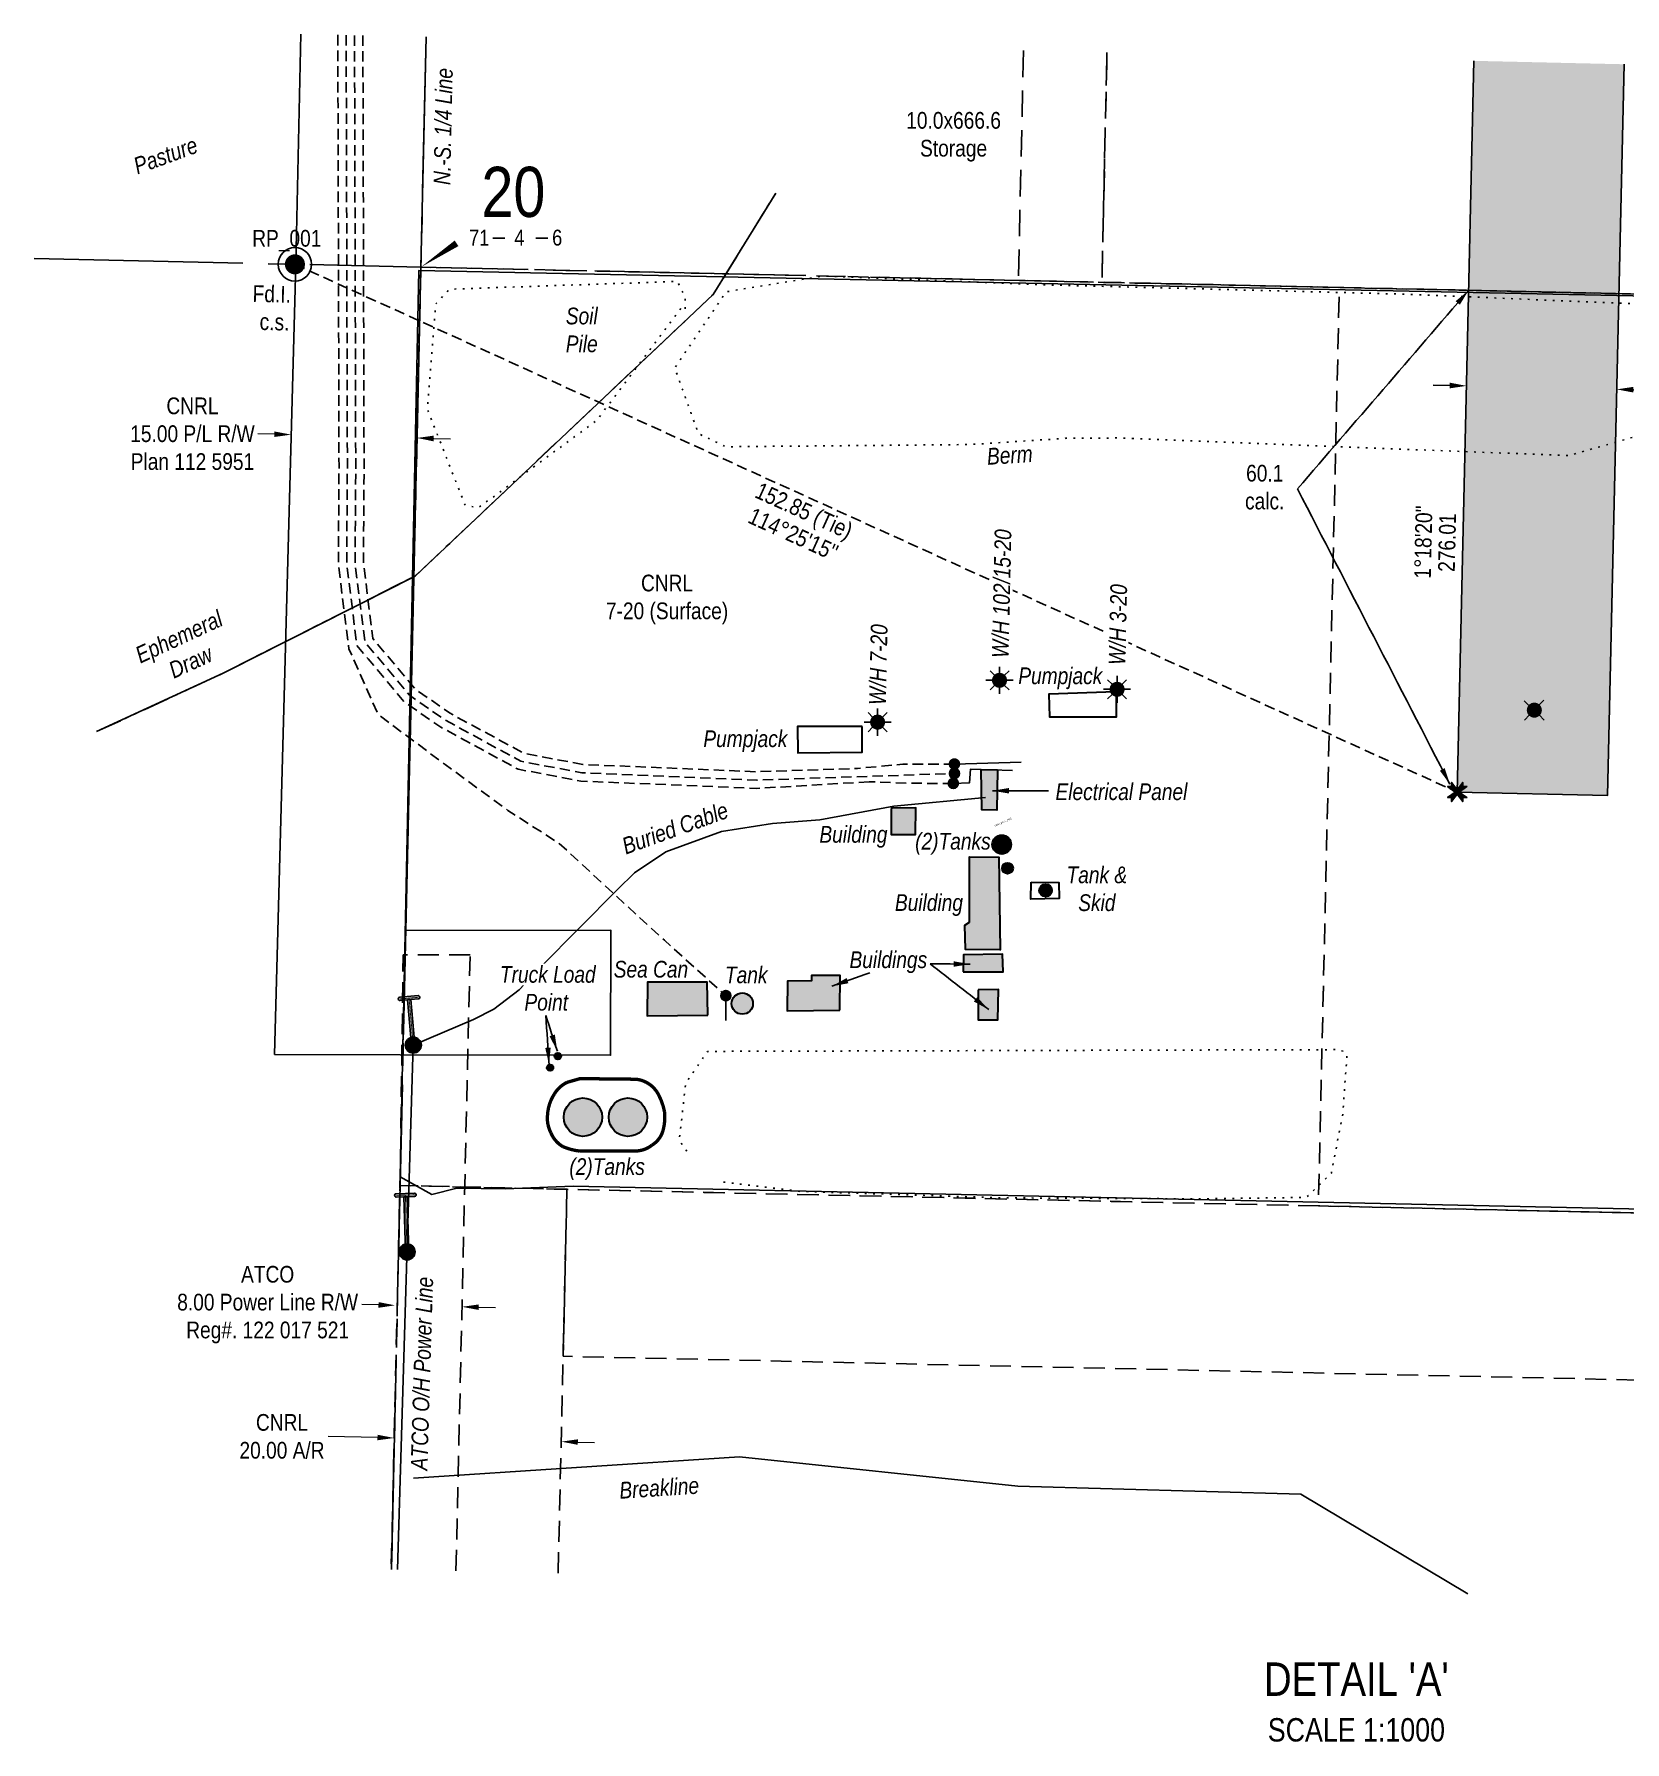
# Model space of a CAD drawing. Extents: x 397736 to 405633, y 6113180 to 6118658.
# Drawn here: x 401257 to 402209, y 6113509 to 6114531 of the extents above; entities that cross this region are included whole.
import ezdxf
from ezdxf.enums import TextEntityAlignment as Align

# ---------------------------------------------------------------- set-up
doc = ezdxf.new("R2010")
doc.units = 0
doc.header["$LTSCALE"] = 5
doc.header["$PDSIZE"] = 0.5
for name, pattern in [('foc-ACCESSROAD', [3.75, 2.5, -1.25]), ('foc-FLOWLINE', [3.75, 2.5, -1.25]), ('foc-QUARTERLINE', [33, 25, -3, 2, -3]), ('foc-TIELINE', [1.875, 1.25, -0.625]), ('foc-TOPO', [1, 0.2, -0.8]), ('foc-TOPO-ephemeral', [6.25, 3.125, -0.625, 0.625, -0.625, 0.625, -0.625]), ('HIDDEN2', [4.7625, 3.175, -1.5875]), ('UG_PIPE', [1.875, 1.25, -0.625])]:
    doc.linetypes.add(name, pattern=pattern)
doc.layers.get('Defpoints').update_dxf_attribs({"color": 9})
for name, color, linetype in [('10', 1, 'Continuous'), ('35', 37, 'Continuous'), ('9', 3, 'Continuous'), ('AS-CABLE', 224, 'foc-CABLE'), ('AS-FENCE', 48, 'foc-FENCE'), ('AS-PIPE-UG', 44, 'UG_PIPE'), ('AS-POWER', 104, 'foc-POWER'), ('AS-POWER-EXISTING-ANC', 72, 'Continuous'), ('AS-POWER-EXISTING-PP', 72, 'Continuous'), ('AS-SYMBOL', 7, 'Continuous'), ('C-AR', 13, 'foc-ACCESSROAD'), ('C-RW', 13, 'Continuous'), ('C-WS', 13, 'foc-ACCESSROAD'), ('C-WS-S', 8, 'Continuous'), ('DETAIL-T', 7, 'Continuous'), ('F-EZE', 190, 'foc-FLOWLINE'), ('L-BD', 7, 'Continuous'), ('L-BD1', 253, 'Continuous'), ('L-MON', 1, 'Continuous'), ('L-MON-T', 1, 'Continuous'), ('L-SECLBL', 7, 'Continuous'), ('L-SECQ', 8, 'foc-QUARTERLINE'), ('L-TIE', 7, 'foc-TIELINE'), ('P-PROPOSED', 10, 'Continuous'), ('P-PROPOSED-H', 21, 'Continuous'), ('P-TXT', 4, 'Continuous'), ('T-DRAW', 143, 'foc-TOPO-ephemeral'), ('T-EXISTING RTF', 220, 'HIDDEN2'), ('T-EXISTING RTF-T', 220, 'Continuous'), ('T-GENERAL', 48, 'foc-TOPO'), ('T-SLOPE', 48, 'Continuous'), ('T-WATER', 160, 'Continuous')]:
    doc.layers.add(name, color=color, linetype=linetype)
doc.layers.add('AS-PIPE-AG', color=7, linetype='Continuous', true_color=0x7d00fa)
doc.layers.add('AS-STRUCTURE-H', color=7, linetype='Continuous', true_color=0xa8a8a8)
doc.layers.add('AS-STRUCTURE', color=7, linetype='Continuous', lineweight=30, true_color=0x595959)
for name, color, linetype, lineweight in [('C-AR-T', 13, 'Continuous', 9), ('C-RW-T', 13, 'Continuous', 9), ('C-WS-T', 13, 'Continuous', 9), ('F-EZE-T', 190, 'Continuous', 9), ('T-TEXT', 48, 'Continuous', 18)]:
    doc.layers.add(name, color=color, linetype=linetype, lineweight=lineweight)
doc.styles.add('80', font='ARIALN.TTF', dxfattribs={"height": 10})
doc.styles.add('80CG', font='ARIALN.TTF', dxfattribs={"height": 10})
doc.styles.add('80L', font='ARIALN.TTF', dxfattribs={"height": 10})
doc.styles.add('80LS', font='ARIALNI.TTF', dxfattribs={"height": 10})
doc.styles.add('DESCRIPTION', font='ARIALN.TTF', dxfattribs={"height": 2.5})
doc.styles.add('foc-LtypeFont', font='ARIALN.TTF', dxfattribs={"height": 7.35})
doc.styles.add('MtXpl_Arial_Narrow', font='ARIALNI.TTF')
doc.styles.add('SIMPLEX', font='ARIALN.TTF')
doc.linetypes.add('foc-CABLE', pattern='A,2,-1,["C",foc-LtypeFont,S=0.2,R=0,X=-0.625,Y=-0.75],-1.24,8', length=12.24)
doc.linetypes.add('foc-FENCE', pattern='A,10,-1,["X",foc-LtypeFont,S=0.2,R=0,X=-0.625,Y=-0.75],-1.24', length=12.24)
doc.linetypes.add('foc-POWER', pattern='A,6,-1,["P",foc-LtypeFont,S=0.2,R=0,X=-0.625,Y=-0.75],-1.24,4', length=12.24)
doc.linetypes.add('foc-TOPO-flowdirection-NOLINE', pattern='A,0,[">",foc-LtypeFont,S=0.3,R=0,X=0,Y=-0.945],-20,[">",foc-LtypeFont,S=0.3,R=0,X=0,Y=-0.945],0', length=20)
doc.dimstyles.new('Compass 5 000', dxfattribs={"dimscale": 5, "dimtxt": 9, "dimasz": 2, "dimexe": 0.2, "dimexo": 0.0625, "dimgap": 0.5, "dimtad": 0, "dimtih": 1, "dimtoh": 1, "dimzin": 0, "dimdsep": 46, "dimtxsty": '80CG', "dimcen": 0.1, "dimse1": 1, "dimse2": 1, "dimclrd": 256, "dimclrt": 256, "dimaunit": 1, "dimadec": 4, "dimazin": 0, "dimtfac": 0.06, "dimtofl": 0, "dimtmove": 0, "dimatfit": 1, "dimfxl": 0.2, "dimtolj": 1, "dimtzin": 0, "dimlwd": -1, "dimarcsym": 0})

# ---------------------------------------------------------------- blocks, each defined once
blk = doc.blocks.new('*D59')
at = {"layer": 'C-AR-T', "transparency": 16777216}
for p, q in [((401462.4, 6113691.5), (401433, 6113692.1)), ((401582.4, 6113688.7), (401592.3, 6113688.5))]:
    blk.add_line(p, q, dxfattribs=at)
for points in [[(401462.5, 6113693.1), (401462.4, 6113689.8), (401472.4, 6113691.2)], [(401582.4, 6113690.4), (401582.3, 6113687.1), (401572.4, 6113689)]]:
    blk.add_solid(points, dxfattribs=at)
at = {"layer": 'Defpoints', "color": 0, "transparency": 16777216}
for p in [(401572.4, 6113689), (401470, 6113585.9), (401569.9, 6113583.6)]:
    blk.add_point(p, dxfattribs=at)
at = {"layer": 'C-AR-T', "transparency": 16777216, "insert": (401405.3, 6113692.1), "char_height": 10, "attachment_point": 5, "style": '80CG'}
blk.add_mtext('\\A1;CNRL\\P20.00 A/R', dxfattribs=at)
blk = doc.blocks.new('*D60')
at = {"layer": 'Defpoints', "color": 0, "transparency": 16777216}
for p in [(401473, 6113770.6), (401471.1, 6113685.6), (401511.1, 6113684.7)]:
    blk.add_point(p, dxfattribs=at)
at = {"layer": 'F-EZE-T', "transparency": 16777216}
for p, q in [((401463, 6113770.8), (401453, 6113771)), ((401523, 6113769.4), (401533, 6113769.2))]:
    blk.add_line(p, q, dxfattribs=at)
for points in [[(401463.1, 6113772.5), (401463, 6113769.1), (401473, 6113770.6)], [(401523, 6113771.1), (401523, 6113767.8), (401513, 6113769.7)]]:
    blk.add_solid(points, dxfattribs=at)
at = {"layer": 'F-EZE-T', "transparency": 16777216, "insert": (401396.7, 6113771), "char_height": 10, "attachment_point": 5, "style": '80CG'}
blk.add_mtext('\\A1;ATCO\\P8.00 Power Line R/W \\PReg#. 122 017 521', dxfattribs=at)
blk = doc.blocks.new('RISER')
h = blk.add_hatch(color=255)
h.dxf.hatch_style = 1
edge = h.paths.add_edge_path()
edge.add_arc((0, 0), 0.7, 0, 360)
blk.add_hatch(color=13).paths.add_polyline_path([(0.58, -0.15), (-0.58, -0.15, 0.774597)])
at = {"color": 13}
blk.add_line((-0.58, -0.15), (0.58, -0.15), dxfattribs=at)
blk.add_circle((0, 0), 0.6, dxfattribs=at)
blk = doc.blocks.new('GAS')
h = blk.add_hatch(color=255)
h.dxf.hatch_style = 1
edge = h.paths.add_edge_path()
edge.add_arc((0, 0), 0.9, 0, 360)
for p, q in [((-0.81, 0), (-1.62, 0)), ((-0.57, 0.57), (-1.14, 1.14)), ((0, 0.81), (0, 1.62)), ((0.57, 0.57), (1.14, 1.14)), ((1.62, 0), (0.81, 0)), ((-0.57, -0.57), (-1.14, -1.14)), ((0, -0.81), (0, -1.62)), ((1.14, -1.14), (0.57, -0.57))]:
    blk.add_line(p, q)
blk.add_circle((0, 0), 0.8)
blk = doc.blocks.new('WC')
at = {"layer": 'L-MON'}
h = blk.add_hatch(color=255, dxfattribs=at)
h.dxf.hatch_style = 1
edge = h.paths.add_edge_path()
edge.add_arc((0, 0), 0.9, 0, 360)
at = {"layer": 'L-MON', "color": 240, "flags": 128}
for points in [[(-0.62, 0.5), (-1.23, 1.12)], [(0.52, 0.61), (1.13, 1.21)], [(-1.18, -1.18), (-0.56, -0.57)], [(1.16, -1.18), (0.56, -0.57)]]:
    blk.add_lwpolyline(points, dxfattribs=at)
at = {"layer": 'L-MON', "color": 240}
for radius in [0.8, 0.373]:
    blk.add_circle((0, 0), radius, dxfattribs=at)
blk = doc.blocks.new('*U61')
h = blk.add_hatch(color=255)
h.dxf.hatch_style = 1
edge = h.paths.add_edge_path()
edge.add_arc((1.1, 0.1), 0.2, -84.7817, 95.2183, ccw=False)
edge.add_line((1.11, -0.1), (-0.18, -0.22))
edge.add_line((-0.18, -0.22), (-1.08, -0.3))
edge.add_arc((-1.1, -0.1), 0.2, 95.2183, 275.2183, ccw=False)
edge.add_line((-1.11, 0.1), (1.08, 0.3))
h = blk.add_hatch(color=255)
h.dxf.hatch_style = 1
edge = h.paths.add_edge_path()
edge.add_arc((0.51, -5.62), 0.2, -174.7817, 5.2183, ccw=False)
edge.add_line((0.31, -5.64), (-0.18, -0.22))
edge.add_line((-0.18, -0.22), (0.22, -0.18))
edge.add_line((0.22, -0.18), (0.71, -5.6))
at = {"color": 255}
blk.add_lwpolyline([(1.08, 0.3, -1), (1.11, -0.1), (-0.18, -0.22), (-1.08, -0.3, -1), (-1.11, 0.1)], format="xyb", close=True, dxfattribs=at)
at = {"color": 72, "const_width": 0.1, "flags": 128}
for points in [[(1.1, 0.1), (-1.1, -0.1)], [(0.51, -5.62), (0, 0)]]:
    blk.add_lwpolyline(points, dxfattribs=at)
at = {"color": 255, "flags": 128}
blk.add_lwpolyline([(0.71, -5.6, -1), (0.31, -5.64), (-0.18, -0.22), (0.22, -0.18)], format="xyb", close=True, dxfattribs=at)
blk = doc.blocks.new('*U62')
h = blk.add_hatch(color=255)
h.dxf.hatch_style = 1
edge = h.paths.add_edge_path()
edge.add_arc((1.1, 0.03), 0.2, -88.2977, 91.7023, ccw=False)
edge.add_line((1.11, -0.17), (-0.19, -0.21))
edge.add_line((-0.19, -0.21), (-1.09, -0.23))
edge.add_arc((-1.1, -0.03), 0.2, 91.7023, 271.7023, ccw=False)
edge.add_line((-1.11, 0.17), (1.09, 0.23))
h = blk.add_hatch(color=255)
h.dxf.hatch_style = 1
edge = h.paths.add_edge_path()
edge.add_arc((0.2, -6.8), 0.2, -178.2977, 1.7023, ccw=False)
edge.add_line((0, -6.81), (-0.19, -0.21))
edge.add_line((-0.19, -0.21), (0.21, -0.19))
edge.add_line((0.21, -0.19), (0.4, -6.79))
at = {"color": 255}
blk.add_lwpolyline([(1.09, 0.23, -1), (1.11, -0.17), (-0.19, -0.21), (-1.09, -0.23, -1), (-1.11, 0.17)], format="xyb", close=True, dxfattribs=at)
at = {"color": 72, "const_width": 0.1, "flags": 128}
for points in [[(1.1, 0.03), (-1.1, -0.03)], [(0.2, -6.8), (0, 0)]]:
    blk.add_lwpolyline(points, dxfattribs=at)
at = {"color": 255, "flags": 128}
blk.add_lwpolyline([(0.4, -6.79, -1), (0, -6.81), (-0.19, -0.21), (0.21, -0.19)], format="xyb", close=True, dxfattribs=at)
blk = doc.blocks.new('*D63')
at = {"layer": 'C-RW-T', "transparency": 16777216}
for p, q in [((401400.8, 6114291.9), (401390.8, 6114292.2)), ((401496.1, 6114289.4), (401506.1, 6114289.1))]:
    blk.add_line(p, q, dxfattribs=at)
for points in [[(401400.8, 6114293.6), (401400.7, 6114290.3), (401410.8, 6114291.7)], [(401496.1, 6114291.1), (401496, 6114287.7), (401486.1, 6114289.7)]]:
    blk.add_solid(points, dxfattribs=at)
at = {"layer": 'Defpoints', "color": 0, "transparency": 16777216}
for p in [(401410.7, 6114287.5), (401410.8, 6114291.7), (401486, 6114285.5)]:
    blk.add_point(p, dxfattribs=at)
at = {"layer": 'C-RW-T', "transparency": 16777216, "insert": (401351.7, 6114292.2), "char_height": 10, "attachment_point": 5, "style": '80CG'}
blk.add_mtext('\\A1;CNRL\\P15.00 P/L R/W\\PPlan 112 5951', dxfattribs=at)
blk = doc.blocks.new('TEMP')
h = blk.add_hatch(color=255)
h.dxf.hatch_style = 1
h.paths.add_polyline_path([(0, 0.25), (-0.67, 1.15), (-0.67, 0.67), (-1.15, 0.67), (-0.25, 0), (-1.15, -0.67), (-0.67, -0.67), (-0.67, -1.15), (0, -0.25), (0.67, -1.15), (0.67, -0.67), (1.15, -0.67), (0.25, 0), (1.15, 0.67), (0.67, 0.67), (0.67, 1.15)])
h.paths.add_polyline_path([(0.57, 0.85), (0.57, 0.57), (0.85, 0.57), (0.08, 0), (0.85, -0.57), (0.57, -0.57), (0.57, -0.85), (0, -0.08), (-0.57, -0.85), (-0.57, -0.57), (-0.85, -0.57), (-0.08, 0), (-0.85, 0.57), (-0.57, 0.57), (-0.57, 0.85), (0, 0.08)], flags=16)
h = blk.add_hatch(color=1)
h.dxf.hatch_style = 1
h.paths.add_polyline_path([(0, 0.08), (-0.57, 0.85), (-0.57, 0.57), (-0.85, 0.57), (-0.08, 0), (-0.85, -0.57), (-0.57, -0.57), (-0.57, -0.85), (0, -0.08), (0.57, -0.85), (0.57, -0.57), (0.85, -0.57), (0.08, 0), (0.85, 0.57), (0.57, 0.57), (0.57, 0.85)])
at = {"color": 1}
for p, q in [((-0.08, 0), (0.08, 0)), ((0, 0.08), (0, -0.08))]:
    blk.add_line(p, q, dxfattribs=at)
at = {"color": 255, "flags": 128}
blk.add_lwpolyline([(-0.25, 0), (-1.15, 0.67), (-0.67, 0.67), (-0.67, 1.15), (0, 0.25), (0.67, 1.15), (0.67, 0.67), (1.15, 0.67), (0.25, 0), (1.15, -0.67), (0.67, -0.67), (0.67, -1.15), (0, -0.25), (-0.67, -1.15), (-0.67, -0.67), (-1.15, -0.67)], close=True, dxfattribs=at)
at = {"color": 1, "flags": 128}
blk.add_lwpolyline([(-0.08, 0), (-0.85, 0.57), (-0.57, 0.57), (-0.57, 0.85), (0, 0.08), (0.57, 0.85), (0.57, 0.57), (0.85, 0.57), (0.08, 0), (0.85, -0.57), (0.57, -0.57), (0.57, -0.85), (0, -0.08), (-0.57, -0.85), (-0.57, -0.57), (-0.85, -0.57)], close=True, dxfattribs=at)
blk = doc.blocks.new('*D70')
at = {"layer": 'Defpoints', "color": 0, "transparency": 16777216}
for p in [(402114.2, 6114320.9), (402111.5, 6114205.8), (402201.5, 6114203.7)]:
    blk.add_point(p, dxfattribs=at)
at = {"layer": 'P-TXT', "transparency": 16777216}
for p, q in [((402104.2, 6114321.1), (402094.2, 6114321.3)), ((402214.1, 6114318.6), (402224.1, 6114318.4))]:
    blk.add_line(p, q, dxfattribs=at)
for points in [[(402104.2, 6114322.8), (402104.1, 6114319.4), (402114.2, 6114320.9)], [(402214.1, 6114320.3), (402214.1, 6114316.9), (402204.1, 6114318.8)]]:
    blk.add_solid(points, dxfattribs=at)
at = {"layer": 'P-TXT', "transparency": 16777216, "insert": (402240, 6114318.4), "char_height": 10, "attachment_point": 5, "style": '80CG'}
blk.add_mtext('\\A1;18.00', dxfattribs=at)
blk = doc.blocks.new('POWERPOLE')
h = blk.add_hatch(color=255)
edge = h.paths.add_edge_path()
edge.add_arc((0, 0), 0.96, 0, 360)
at = {"linetype": 'Continuous'}
for p, q in [((0.68, -0.68), (-0.68, 0.68)), ((-0.68, -0.68), (0.68, 0.68))]:
    blk.add_line(p, q, dxfattribs=at)
blk.add_circle((0, 0), 0.96, dxfattribs=at)
blk = doc.blocks.new('fdia')
at = {"color": 255, "const_width": 1}
blk.add_lwpolyline([(-0.5, 0, 1), (0.5, 0, 1)], format="xyb", close=True, dxfattribs=at)
blk = doc.blocks.new('Fdiaa')
blk.add_blockref('fdia', (0, 0))
blk = doc.blocks.new('fdib')
at = {"color": 1, "const_width": 1.6}
blk.add_lwpolyline([(-0.4, 0, 1), (0.4, 0, 1)], format="xyb", close=True, dxfattribs=at)
at = {"color": 1}
blk.add_circle((0, 0), 0.8, dxfattribs=at)
blk = doc.blocks.new('Fdibb')
blk.add_blockref('fdib', (0, 0))
blk = doc.blocks.new('fdicc')
for name in ['Fdibb', 'Fdiaa']:
    blk.add_blockref(name, (0, 0))
blk = doc.blocks.new('FDI')
blk.add_blockref('fdicc', (0, 0))
blk = doc.blocks.new('L-SECLBL')
at = {"layer": '9', "color": 7}
for p, q in [((-5.1, -27.8), (-12.3, -27.8)), ((20.7, -27.8), (13.5, -27.8))]:
    blk.add_line(p, q, dxfattribs=at)
at = {"layer": '10', "color": 2, "style": 'SIMPLEX'}
blk.add_attdef('SEC', text='', height=30, dxfattribs=at).set_placement((0, 0), align=Align.MIDDLE)
at = {"layer": '10', "color": 5, "style": '80L'}
blk.add_attdef('TWP', text='', height=9.5, dxfattribs=at).set_placement((-14.4, -27.4), align=Align.MIDDLE_RIGHT)
blk.add_attdef('RGE', text='', height=9.5, dxfattribs=at).set_placement((3.6, -27.4), align=Align.MIDDLE_CENTER)
blk.add_attdef('MER', text='', height=9.5, dxfattribs=at).set_placement((23.2, -27.4), align=Align.MIDDLE_LEFT)

msp = doc.modelspace()

# ---------------------------------------------------------------- hatches: boundary and pattern name
at = {"layer": 'AS-STRUCTURE-H'}
h = msp.add_hatch(color=256, dxfattribs=at)
h.dxf.hatch_style = 1
h.paths.add_polyline_path([(401833.409, 6114091.033), (401833.127, 6114067.018), (401824.092, 6114067.089), (401823.727, 6114091.324)])
h = msp.add_hatch(color=256, dxfattribs=at)
h.dxf.hatch_style = 1
h.paths.add_polyline_path([(401769.782, 6114067.945), (401769.763, 6114052.297), (401784.502, 6114052.299), (401784.552, 6114068.439), (401770.487, 6114068.054)])
h = msp.add_hatch(color=256, dxfattribs=at)
h.dxf.hatch_style = 1
edge = h.paths.add_edge_path()
edge.add_arc((401836.028, 6114046.351), 5.655, 0, 360)
h = msp.add_hatch(color=256, dxfattribs=at)
h.dxf.hatch_style = 1
h.paths.add_polyline_path([(401835.307, 6113983.374), (401814.357, 6113983.459), (401813.932, 6113998.109), (401816.722, 6113999.974), (401816.737, 6114038.946), (401834.307, 6114038.899), (401835.057, 6113983.324)])
h = msp.add_hatch(color=256, dxfattribs=at)
h.dxf.hatch_style = 1
edge = h.paths.add_edge_path()
edge.add_arc((401839.491, 6114032.212), 3.3, 0, 360)
h = msp.add_hatch(color=256, dxfattribs=at)
h.dxf.hatch_style = 1
edge = h.paths.add_edge_path()
edge.add_arc((401862.28, 6114018.908), 3.763, 0, 360)
h = msp.add_hatch(color=256, dxfattribs=at)
h.dxf.hatch_style = 1
h.paths.add_polyline_path([(401812.967, 6113970.159), (401836.826, 6113970.102), (401836.467, 6113980.694), (401813.09, 6113980.423), (401813.047, 6113970.464)])
h = msp.add_hatch(color=256, dxfattribs=at)
h.dxf.hatch_style = 1
h.paths.add_polyline_path([(401739.224, 6113947.293), (401739.317, 6113968.07), (401722.117, 6113968.019), (401722.157, 6113964.713), (401707.837, 6113964.694), (401707.652, 6113946.784)])
h = msp.add_hatch(color=256, dxfattribs=at)
h.dxf.hatch_style = 1
h.paths.add_polyline_path([(401660.057, 6113944.234), (401659.647, 6113963.909), (401623.947, 6113963.949), (401623.86, 6113943.751)])
h = msp.add_hatch(color=256, dxfattribs=at)
h.dxf.hatch_style = 1
edge = h.paths.add_edge_path()
edge.add_arc((401680.771, 6113951.215), 6.38, 0, 360)
h = msp.add_hatch(color=256, dxfattribs=at)
h.dxf.hatch_style = 1
h.paths.add_polyline_path([(401821.877, 6113959.508), (401821.852, 6113941.499), (401833.752, 6113941.505), (401834.122, 6113959.609)])
h = msp.add_hatch(color=256, dxfattribs=at)
h.dxf.hatch_style = 1
edge = h.paths.add_edge_path()
edge.add_arc((401570.357, 6113919.714), 1.906, 0, 360)
h = msp.add_hatch(color=256, dxfattribs=at)
h.dxf.hatch_style = 1
edge = h.paths.add_edge_path()
edge.add_arc((401565.737, 6113912.814), 1.906, 0, 360)
h = msp.add_hatch(color=256, dxfattribs=at)
h.dxf.hatch_style = 1
edge = h.paths.add_edge_path()
edge.add_arc((401585.38, 6113883.199), 11.484, 0, 360)
h = msp.add_hatch(color=256, dxfattribs=at)
h.dxf.hatch_style = 1
edge = h.paths.add_edge_path()
edge.add_arc((401612.336, 6113883.199), 11.484, 0, 360)
at = {"layer": 'P-PROPOSED-H'}
h = msp.add_hatch(color=256, dxfattribs=at)
h.dxf.hatch_style = 1
h.paths.add_polyline_path([(402208.546, 6114513.373), (402198.577, 6114075.737), (402108.634, 6114077.785), (402118.603, 6114515.422)])

# ---------------------------------------------------------------- linework, layer by layer
at = {"layer": '35', "color": 3}
msp.add_circle((401413.027, 6114393.639), 9.996, dxfattribs=at)
at = {"layer": 'AS-CABLE', "flags": 128}
msp.add_lwpolyline([(401483.887, 6113926.349), (401519.857, 6113941.744), (401531.987, 6113947.859), (401547.192, 6113959.399), (401560.152, 6113973.204), (401606.017, 6114019.499), (401616.247, 6114029.384), (401634.942, 6114042.064), (401668.397, 6114054.129), (401698.862, 6114058.884), (401727.092, 6114061.234), (401771.547, 6114069.279), (401826.377, 6114074.599)], dxfattribs=at)
at = {"layer": 'AS-FENCE', "flags": 128}
msp.add_lwpolyline([(401476.067, 6113847.569), (401495.017, 6113837.009), (401509.942, 6113840.684), (401539.022, 6113840.319), (401579.577, 6113841.969), (402573.567, 6113820.489), (402586.557, 6114367.089), (401487.202, 6114389.949)], close=True, dxfattribs=at)
at = {"layer": 'AS-PIPE-AG', "flags": 128}
for points in [[(401842.382, 6114090.764), (401817.387, 6114091.514), (401816.702, 6114083.229), (401807.047, 6114082.969)], [(401807.707, 6114094.559), (401847.752, 6114095.594)], [(401807.717, 6114088.899), (401807.707, 6114094.559)], [(401670.866, 6113940.963), (401670.922, 6113955.919)]]:
    msp.add_lwpolyline(points, dxfattribs=at)
at = {"layer": 'AS-PIPE-UG', "flags": 128}
for points in [[(401438.697, 6114530.899), (401439.415, 6114272.565), (401439.011, 6114214.082), (401445.327, 6114163.53), (401462.822, 6114124.199), (401503.012, 6114094.189), (401540.467, 6114066.784), (401571.157, 6114047.089), (401634.112, 6113989.039), (401670.922, 6113955.919)], [(401443.695, 6114530.786), (401444.413, 6114272.555), (401444.011, 6114214.375), (401450.104, 6114165.607), (401456.82, 6114157.566), (401478.119, 6114132.067), (401500.311, 6114116.585), (401546.588, 6114091.469), (401584.083, 6114084.351), (401689.238, 6114079.95), (401756.797, 6114083.949)], [(401448.694, 6114530.674), (401449.412, 6114272.544), (401449.012, 6114214.669), (401454.882, 6114167.684), (401481.527, 6114135.784), (401502.942, 6114120.844), (401548.287, 6114096.234), (401584.657, 6114089.329), (401689.447, 6114084.944), (401807.717, 6114088.899)], [(401453.692, 6114530.561), (401454.41, 6114272.534), (401454.012, 6114214.963), (401459.659, 6114169.761), (401484.934, 6114139.501), (401505.572, 6114125.103), (401549.985, 6114100.999), (401585.23, 6114094.308), (401689.656, 6114089.938), (401749.632, 6114091.929)], [(401807.707, 6114094.559), (401776.782, 6114094.399), (401749.632, 6114091.929)], [(401807.047, 6114082.969), (401778.852, 6114083.024), (401756.797, 6114083.949)]]:
    msp.add_lwpolyline(points, dxfattribs=at)
at = {"layer": 'AS-POWER', "flags": 128}
msp.add_lwpolyline([(401474.404, 6113612.487), (401483.887, 6113926.349)], dxfattribs=at)
at = {"layer": 'AS-STRUCTURE', "flags": 128}
for points in [[(401904.047, 6114137.699), (401864.202, 6114136.399), (401864.557, 6114122.825), (401904.806, 6114122.804), (401904.757, 6114137.534)], [(401752.517, 6114117.044), (401713.737, 6114116.938), (401713.907, 6114101.213), (401752.523, 6114101.584), (401752.517, 6114116.89)], [(401833.409, 6114091.033), (401833.127, 6114067.018), (401824.092, 6114067.089), (401823.727, 6114091.324)], [(401769.782, 6114067.945), (401769.763, 6114052.297), (401784.502, 6114052.299), (401784.552, 6114068.439), (401770.487, 6114068.054)], [(401835.307, 6113983.374), (401814.357, 6113983.459), (401813.932, 6113998.109), (401816.722, 6113999.974), (401816.737, 6114038.946), (401834.307, 6114038.899), (401835.057, 6113983.324)], [(401853.657, 6114023.914), (401870.267, 6114023.584), (401870.447, 6114014.074), (401853.412, 6114013.754)], [(401812.967, 6113970.159), (401836.826, 6113970.102), (401836.467, 6113980.694), (401813.09, 6113980.423), (401813.047, 6113970.464)], [(401739.224, 6113947.293), (401739.317, 6113968.07), (401722.117, 6113968.019), (401722.157, 6113964.713), (401707.837, 6113964.694), (401707.652, 6113946.784), (401739.224, 6113947.293)], [(401660.057, 6113944.234), (401659.647, 6113963.909), (401623.947, 6113963.949), (401623.86, 6113943.751)], [(401821.877, 6113959.508), (401821.852, 6113941.499), (401833.752, 6113941.505), (401834.122, 6113959.609), (401821.877, 6113959.508)]]:
    msp.add_lwpolyline(points, close=True, dxfattribs=at)
at = {"layer": 'AS-STRUCTURE', "const_width": 2, "flags": 128}
msp.add_lwpolyline([(401583.624, 6113906.267), (401575.907, 6113904.063, 0.14519185), (401568.337, 6113897.154, 0.13354381), (401564.187, 6113884.394, 0.14496456), (401566.167, 6113873.939, 0.1666157), (401573.372, 6113865.579, 0.07463045), (401583.602, 6113862.884), (401616.06, 6113862.932, 0.17694096), (401626.702, 6113866.459, 0.20247815), (401633.452, 6113875.744, 0.09256799), (401634.212, 6113886.464, 0.07328028), (401630.587, 6113896.759, 0.248384), (401617.267, 6113905.909)], format="xyb", close=True, dxfattribs=at)
at = {"layer": 'AS-STRUCTURE'}
for centre, radius in [((401836.028, 6114046.351), 5.655), ((401839.491, 6114032.212), 3.3), ((401862.28, 6114018.908), 3.763), ((401680.771, 6113951.215), 6.38), ((401570.357, 6113919.714), 1.906), ((401565.737, 6113912.814), 1.906), ((401585.38, 6113883.199), 11.484), ((401612.336, 6113883.199), 11.484)]:
    msp.add_circle(centre, radius, dxfattribs=at)
at = {"layer": 'C-AR', "flags": 128}
msp.add_lwpolyline([(401570.561, 6113610.292), (401575.794, 6113840.019), (401475.87, 6113842.375), (401470.624, 6113612.574)], dxfattribs=at)
at = {"layer": 'C-RW', "linetype": 'Continuous'}
msp.add_lwpolyline([(401491.535, 6114529.707), (401488.417, 6114391.954), (401479.416, 6113995.02), (401602.147, 6113995.089), (401601.892, 6113920.294), (401475.992, 6113920.554), (401400.887, 6113920.709), (401413.512, 6114393.764), (401416.617, 6114531.397)], dxfattribs=at)
at = {"layer": 'C-WS', "flags": 128}
msp.add_lwpolyline([(402753.023, 6114363.924), (401895.973, 6114382.87), (401899.014, 6114520.425)], dxfattribs=at)
for points in [[(401488.417, 6114391.954), (401475.869, 6113842.303), (401575.794, 6113840.019), (402025.527, 6113830.078), (402038.077, 6114379.805)], [(402587.738, 6114367.657), (402575.159, 6113817.93), (402025.527, 6113830.078), (402038.077, 6114379.805)]]:
    msp.add_lwpolyline(points, close=True, dxfattribs=at)
at = {"layer": 'F-EZE', "flags": 128}
for points in [[(401517.823, 6113980.344), (401477.838, 6113980.344), (401475.952, 6113842.249), (401470.807, 6113612.57)], [(401509.4, 6113611.687), (401517.812, 6113979.429)]]:
    msp.add_lwpolyline(points, dxfattribs=at)
at = {"layer": 'L-SECLBL', "flags": 128}
msp.add_lwpolyline([(401488.417, 6114391.964, 0, 3.999, 0), (401509.737, 6114406.192, 0, 0, 0)], format="xyseb", dxfattribs=at)
at = {"layer": 'L-SECQ'}
msp.add_line((401256.962, 6114397.082), (401488.417, 6114391.964), dxfattribs=at)
at = {"layer": 'L-SECQ', "flags": 128}
for points in [[(401470.807, 6113612.57), (401475.952, 6113842.249), (401488.417, 6114391.954), (401491.535, 6114529.707)], [(402707.248, 6114365.015), (401488.417, 6114391.954)]]:
    msp.add_lwpolyline(points, dxfattribs=at)
at = {"layer": 'L-TIE', "flags": 128}
msp.add_lwpolyline([(401413.027, 6114393.639), (402108.634, 6114077.785)], dxfattribs=at)
at = {"layer": 'P-PROPOSED', "flags": 128}
msp.add_lwpolyline([(402208.546, 6114513.373), (402198.577, 6114075.737), (402108.634, 6114077.785), (402118.603, 6114515.422)], dxfattribs=at)
at = {"layer": 'T-DRAW', "flags": 128}
msp.add_lwpolyline([(401294.366, 6114113.929), (401370.142, 6114148.964), (401484.932, 6114207.044), (401663.412, 6114375.649), (401700.762, 6114436.259)], dxfattribs=at)
at = {"layer": 'T-DRAW', "linetype": 'foc-TOPO-flowdirection-NOLINE', "flags": 128}
msp.add_lwpolyline([(401700.762, 6114436.259), (401663.412, 6114375.649), (401484.932, 6114207.044), (401370.142, 6114148.964), (401294.366, 6114113.929)], dxfattribs=at)
at = {"layer": 'T-EXISTING RTF', "flags": 128}
msp.add_lwpolyline([(401849.045, 6114521.563), (401846.004, 6114383.975), (401895.973, 6114382.87), (401899.014, 6114520.425)], dxfattribs=at)
at = {"layer": 'T-GENERAL', "flags": 128}
msp.add_lwpolyline([(402426.232, 6113836.284), (402366.037, 6113850.634), (402368.242, 6113873.674), (402405.917, 6113891.934), (402491.772, 6113896.289), (402493.257, 6113897.954), (402494.117, 6113901.544), (402515.797, 6114290.519), (402515.912, 6114298.494), (402238.207, 6114297.159), (402175.342, 6114279.124), (401904.837, 6114289.714), (401874.452, 6114289.499), (401816.982, 6114285.769), (401670.917, 6114284.449), (401654.502, 6114292.314), (401640.297, 6114331.619), (401671.097, 6114377.179), (401729.167, 6114386.614), (401855.787, 6114381.519), (402075.712, 6114375.809), (402196.977, 6114370.779), (402444.117, 6114362.004), (402536.157, 6114355.509), (402573.057, 6114352.049), (402576.847, 6114339.684), (402580.387, 6114329.584), (402581.967, 6114258.879), (402574.817, 6114112.819), (402567.412, 6113946.994), (402560.372, 6113868.724), (402552.682, 6113847.689), (402527.777, 6113833.294)], close=True, dxfattribs=at)
for points in [[(401644.052, 6114367.199), (401593.832, 6114300.394), (401522.752, 6114247.839), (401514.902, 6114249.414), (401492.247, 6114307.014), (401497.302, 6114369.954), (401505.582, 6114378.764), (401641.942, 6114383.394), (401646.672, 6114373.594), (401646.547, 6114365.824)], [(401647.525, 6113862.754), (401643.037, 6113869.319), (401646.882, 6113903.429), (401659.952, 6113922.569), (402037.427, 6113923.619), (402041.727, 6113922.219), (402042.627, 6113919.239), (402041.822, 6113909.169), (402040.142, 6113885.019), (402033.287, 6113849.739), (402018.367, 6113835.159), (401952.907, 6113834.314), (401837.037, 6113834.909), (401715.572, 6113838.754), (401666.873, 6113844.712)]]:
    msp.add_lwpolyline(points, dxfattribs=at)
at = {"layer": 'T-SLOPE', "flags": 128}
msp.add_lwpolyline([(401483.907, 6113667.084), (401679.147, 6113679.969), (401845.657, 6113662.324), (402015.052, 6113657.644), (402115.06, 6113597.829)], dxfattribs=at)

# ---------------------------------------------------------------- block references
at = {"layer": 'AS-POWER-EXISTING-ANC', "xscale": 4.998133849999928, "yscale": 4.998133849999928, "zscale": 4.998133849999928}
for name, p in [('*U61', (401481.322, 6113954.434)), ('*U62', (401479.137, 6113836.549))]:
    msp.add_blockref(name, p, dxfattribs=at)
at = {"layer": 'AS-POWER-EXISTING-PP', "xscale": 4.998133849999942, "yscale": 4.998133849999942, "zscale": 4.998133849999942}
for p in [(401483.887, 6113926.349), (401480.147, 6113802.564)]:
    msp.add_blockref('POWERPOLE', p, dxfattribs=at)
at = {"layer": 'AS-SYMBOL', "xscale": 4.998133849999971, "yscale": 4.998133849999971, "zscale": 4.998133849999971}
for p in [(401807.707, 6114094.559), (401807.717, 6114088.899), (401807.047, 6114082.969), (401670.922, 6113955.919)]:
    msp.add_blockref('RISER', p, dxfattribs=at)
at = {"layer": 'C-WS-S', "color": 3, "xscale": 4.998133849999928, "yscale": 4.998133849999928, "zscale": 9.996267699999857}
msp.add_blockref('GAS', (401761.717, 6114119.624), dxfattribs=at)
at = {"layer": 'L-MON', "linetype": 'Continuous', "xscale": 4.998133849999979, "yscale": 4.998133849999979, "zscale": 4.998133849999979}
msp.add_blockref('FDI', (401413.027, 6114393.639), dxfattribs=at)
at = {"layer": 'L-MON', "xscale": 4.998133849999928, "yscale": 4.998133849999928, "zscale": 4.998133849999928}
for name, p in [('WC', (402154.774, 6114126.805)), ('TEMP', (402108.634, 6114077.785))]:
    msp.add_blockref(name, p, dxfattribs=at)
at = {"layer": 'L-SECLBL', "xscale": 0.99962677, "yscale": 0.99962677, "zscale": 0.99962677}
msp.add_blockref('L-SECLBL', (401543.765, 6114437.002), dxfattribs=at).add_auto_attribs({'SEC': '20', 'TWP': '71', 'RGE': '4', 'MER': '6'})

# ---------------------------------------------------------------- texts
at = {"layer": '35', "color": 3, "style": '80'}
msp.add_attdef('RP_001', (401387.47, 6114404.213), 'RP', height=9.9963, dxfattribs=at)
at = {"layer": 'AS-CABLE', "insert": (401640.551, 6114056.165), "char_height": 9.99627, "width": 66.00987, "attachment_point": 5, "rotation": 19.831012, "style": '80CG'}
msp.add_mtext('\\A1;{\\fArial Narrow|b0|i1|c0|p34;Buried Cable}', dxfattribs=at)
at = {"layer": 'AS-PIPE-AG', "style": 'DESCRIPTION'}
msp.add_text('cable_tray1 _PILE', height=1, rotation=23.999999, dxfattribs=at).set_placement((401831.962, 6114057.124))
at = {"layer": 'AS-POWER', "insert": (401489.089, 6113729.766), "char_height": 9.99627, "width": 115.63663, "attachment_point": 5, "rotation": 88.26941, "style": '80CG'}
msp.add_mtext('\\A1;{\\fArial Narrow|b0|i1|c0|p34;ATCO O/H Power Line}', dxfattribs=at)
at = {"layer": 'AS-STRUCTURE', "style": 'MtXpl_Arial_Narrow'}
msp.add_text('Point', height=9.9963, dxfattribs=at).set_placement((401550.38, 6113947.003))
at = {"layer": 'AS-STRUCTURE', "char_height": 9.99627, "attachment_point": 5, "style": '80CG'}
for s, insert, width in [('\\A1;{\\fArial Narrow|b0|i1|c0|p34;Pumpjack}', (401871.074, 6114145.854), 50.98819), ('\\A1;{\\fArial Narrow|b0|i1|c0|p34;Pumpjack}', (401682.598, 6114108.195), 50.98819), ('\\A1;{\\fArial Narrow|b0|i1|c0|p34;Electrical Panel}', (401907.659, 6114077.92), 79.51097), ('\\A1;{\\fArial Narrow|b0|i1|c0|p34;Building}', (401747.28, 6114050.961), 40.81464), ('\\A1;{\\fArial Narrow|b0|i1|c0|p34;(2)Tanks}', (401806.815, 6114046.843), 26.16799), ('\\A1;{\\fArial Narrow|b0|i1|c0|p34;Tank &\\PSkid}', (401892.953, 6114019.837), 36.20517), ('\\A1;{\\fArial Narrow|b0|i1|c0|p34;Building}', (401792.478, 6114010.124), 40.81464), ('\\A1;{\\fArial Narrow|b0|i1|c0|p34;Sea Can}', (401626.092, 6113971.678), 44.38084), ('\\A1;{\\fArial Narrow|b0|i1|c0|p34;Buildings}', (401768.161, 6113975.928), 40.81464), ('\\A1;{\\fArial Narrow|b0|i1|c0|p34;Tank}', (401683.105, 6113968.302), 26.16799), ('\\A1;{\\fArial Narrow|b0|i1|c0|p34;(2)Tanks}', (401599.863, 6113852.117), 26.16799)]:
    msp.add_mtext(s, dxfattribs=dict(at, insert=insert, width=width))
at = {"layer": 'C-WS-T', "insert": (401635.735, 6114193.062), "char_height": 9.99627, "width": 72.59677, "attachment_point": 5, "style": '80CG'}
msp.add_mtext('\\A1;CNRL\\P7-20 (Surface)', dxfattribs=at)
at = {"layer": 'C-WS-T', "insert": (401762.247, 6114154.028), "char_height": 9.99627, "width": 47.91039, "attachment_point": 5, "rotation": 88.692235, "style": '80CG'}
msp.add_mtext('\\A1;{\\fArial Narrow|b0|i1|c0|p34;W/H 7-20}', dxfattribs=at)
at = {"layer": 'DETAIL-T', "color": 3, "insert": (402048.28, 6113533.082), "char_height": 19.99254, "width": 109.66792, "attachment_point": 5, "style": '80CG'}
msp.add_mtext("DETAIL 'A'\\P{\\H0.7x;SCALE 1:1000}", dxfattribs=at)
at = {"layer": 'L-BD', "style": '80L'}
for s, p in [('152.85 (Tie)', (401717.209, 6114245.09)), ("114°25'15''", (401711.319, 6114232.12))]:
    msp.add_text(s, height=9.99627, rotation=335.5787, dxfattribs=at).set_placement(p, align=Align.MIDDLE)
at = {"layer": 'L-BD', "insert": (401993.421, 6114273.623), "char_height": 9.9963, "width": 22.4019, "attachment_point": 2, "style": '80L'}
msp.add_mtext('60.1\\Pcalc.', dxfattribs=at)
at = {"layer": 'L-BD1', "linetype": 'Continuous', "style": '80L'}
for s, p in [('1°18\'20"', (402088.294, 6114227.397)), ('276.01', (402102.535, 6114227.073))]:
    msp.add_text(s, height=9.9963, rotation=88.695, dxfattribs=at).set_placement(p, align=Align.MIDDLE)
at = {"layer": 'L-MON-T', "linetype": 'Continuous', "insert": (401386.767, 6114381.18), "char_height": 10, "width": 22.04406, "attachment_point": 1, "rotation": 358.733191, "style": '80CG'}
msp.add_mtext('\\pi1.0618;Fd.I.\\P\\pi5.63888;c.s.', dxfattribs=at)
at = {"layer": 'L-SECQ', "insert": (401501.795, 6114476.129), "char_height": 9.99627, "width": 69.83518, "attachment_point": 5, "rotation": 88.733835, "style": '80CG'}
msp.add_mtext('\\A1;{\\fArial Narrow|b0|i1|c0|p34;N.-S. 1/4 Line}', dxfattribs=at)
at = {"layer": 'T-EXISTING RTF-T', "insert": (401807.216, 6114469.971), "char_height": 10, "width": 56.90081, "attachment_point": 5, "style": '80CG'}
msp.add_mtext('\\A1;10.0x666.6\\PStorage', dxfattribs=at)
at = {"layer": 'T-TEXT', "style": '80LS'}
for s, rotation, p in [('Pasture', 20, (401335.608, 6114458.848)), ('Breakline', 3.7758, (401631, 6113661.329))]:
    msp.add_text(s, height=9.9963, rotation=rotation, dxfattribs=at).set_placement(p, align=Align.MIDDLE_CENTER)
at = {"layer": 'T-TEXT', "insert": (401584.688, 6114354.314), "char_height": 9.99627, "width": 39.36782, "attachment_point": 5, "style": '80CG'}
msp.add_mtext('\\A1;{\\fArial Narrow|b0|i1|c0|p34;Soil \\PPile}', dxfattribs=at)
at = {"layer": 'T-TEXT', "insert": (401840.82, 6114279.402), "char_height": 9.99627, "width": 27.26581, "attachment_point": 5, "rotation": 3.713484, "style": '80CG'}
msp.add_mtext('\\A1;{\\fArial Narrow|b0|i1|c0|p34;Berm}', dxfattribs=at)
at = {"layer": 'T-WATER', "insert": (401347.108, 6114163.143), "char_height": 9.99627, "width": 55.95905, "attachment_point": 5, "rotation": 24.813728, "style": '80CG'}
msp.add_mtext('\\A1;{\\fArial Narrow|b0|i1|c0|p34;Ephemeral\\PDraw}', dxfattribs=at)

# ---------------------------------------------------------------- dimensions: what is measured, and where the dimension line sits
at = {"layer": 'C-AR-T', "color": 3}
dim = msp.add_linear_dim(base=(401572.354, 6113688.95), p1=(401470.008, 6113585.896), p2=(401569.944, 6113583.61), angle=358.689581, text='CNRL\\P20.00 A/R', dimstyle='Compass 5 000', dxfattribs=at)
dim.commit()
dim.dimension.update_dxf_attribs({"geometry": '*D59', "text_midpoint": (401405.275, 6113692.138), "dimtype": 161})
at = {"layer": 'C-RW-T'}
dim = msp.add_linear_dim(base=(401410.787, 6114291.674), p1=(401485.986, 6114285.503), p2=(401410.676, 6114287.513), angle=178.47124, text='CNRL\\P15.00 P/L R/W\\PPlan 112 5951', dimstyle='Compass 5 000', dxfattribs=at)
dim.commit()
dim.dimension.update_dxf_attribs({"geometry": '*D63', "text_midpoint": (401351.708, 6114292.208), "dimtype": 161})
at = {"layer": 'F-EZE-T', "color": 3}
dim = msp.add_linear_dim(base=(401473.041, 6113770.58), p1=(401511.07, 6113684.673), p2=(401471.096, 6113685.587), angle=178.689334, text='ATCO\\P8.00 Power Line R/W \\PReg#. 122 017 521', dimstyle='Compass 5 000', dxfattribs=at)
dim.commit()
dim.dimension.update_dxf_attribs({"geometry": '*D60', "text_midpoint": (401396.706, 6113771.037), "dimtype": 161})
at = {"layer": 'P-TXT'}
dim = msp.add_linear_dim(base=(402114.171, 6114320.868), p1=(402201.492, 6114203.724), p2=(402111.549, 6114205.773), angle=178.695045, text='18.00', dimstyle='Compass 5 000', dxfattribs=at)
dim.commit()
dim.dimension.update_dxf_attribs({"geometry": '*D70', "text_midpoint": (402240.047, 6114318.364), "dimtype": 161})

# ---------------------------------------------------------------- leaders
at = {"layer": 'AS-STRUCTURE', "path_type": 1}
for points in [[(401830.42, 6114078.574), (401864.061, 6114078.574)], [(401734.311, 6113961.511), (401756.993, 6113969.665)], [(401817.182, 6113974.779), (401793.282, 6113974.978)], [(401828.211, 6113947.553), (401793.282, 6113974.978)], [(401565.11, 6113914.799), (401563.176, 6113944.068)], [(401570.071, 6113922.635), (401563.176, 6113944.068)]]:
    msp.add_leader(points, dimstyle='Compass 5 000', override={"dimgap": 0.5, "dimtad": 0}, dxfattribs=at)
at = {"layer": 'L-BD', "path_type": 1}
for points in [[(402115.475, 6114378.095), (402013.021, 6114259.24)], [(402104.272, 6114082.441), (402013.021, 6114259.24)]]:
    msp.add_leader(points, dimstyle='Compass 5 000', override={"dimgap": 0.5, "dimtad": 0}, dxfattribs=at)

# ---------------------------------------------------------------- next in the draw order: texts
at = {"layer": 'AS-STRUCTURE', "insert": (401535.716, 6113973.66), "char_height": 9.9963, "width": 58.13941, "attachment_point": 1, "style": 'MtXpl_Arial_Narrow', "bg_fill": 3, "box_fill_scale": 1.15, "bg_fill_color": 256, "bg_fill_true_color": 256, "bg_fill_transparency": 0}
msp.add_mtext('Truck Load', dxfattribs=at)
at = {"layer": 'C-WS-T', "char_height": 9.99627, "attachment_point": 5, "rotation": 88.692235, "style": '80CG', "bg_fill": 3, "box_fill_scale": 1.15, "bg_fill_color": 256, "bg_fill_true_color": 256, "bg_fill_transparency": 0}
for s, insert, width in [('\\A1;{\\fArial Narrow|b0|i1|c0|p34;W/H 102/15-20}', (401836.042, 6114196.541), 76.55164), ('\\A1;{\\fArial Narrow|b0|i1|c0|p34;W/H 3-20}', (401905.607, 6114177.997), 47.91039)]:
    msp.add_mtext(s, dxfattribs=dict(at, insert=insert, width=width))

# ---------------------------------------------------------------- next in the draw order: linework, layer by layer
at = {"layer": 'C-AR', "flags": 128}
msp.add_lwpolyline([(402687.645, 6114365.369), (402672.816, 6113715.785), (401573.585, 6113740.08), (401575.794, 6113840.019), (402575.159, 6113817.93), (402587.707, 6114367.579)], close=True, dxfattribs=at)

# ---------------------------------------------------------------- next in the draw order: block references
at = {"layer": 'C-WS-S', "color": 3, "xscale": 4.998133849999928, "yscale": 4.998133849999928, "zscale": 9.996267699999857}
for p in [(401834.707, 6114144.659), (401905.082, 6114139.279)]:
    msp.add_blockref('GAS', p, dxfattribs=at)

doc.saveas('drawing.dxf')
